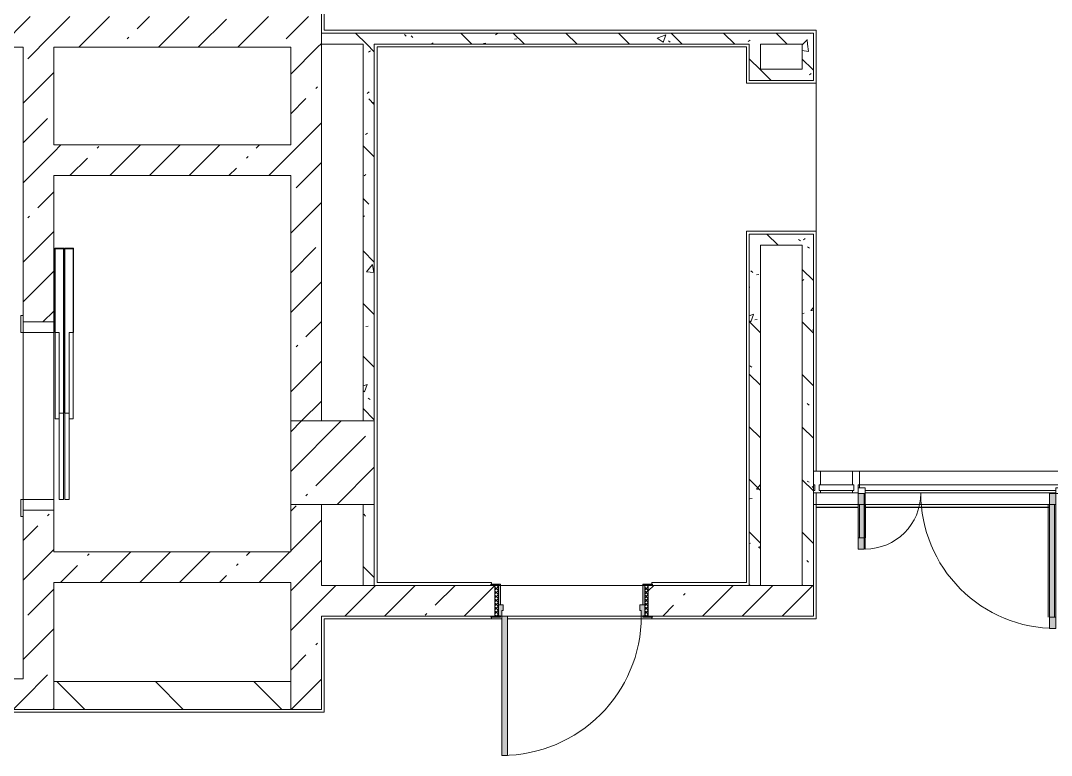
# Model space of a CAD drawing. Header units: millimetres. Extents: x -4005 to 195566, y -8553 to 29000.
# Drawn here: x 100916 to 108310, y 9900 to 15172 of the extents above; entities that cross this region are included whole.
import ezdxf

# ---------------------------------------------------------------- set-up
doc = ezdxf.new("R2010")
doc.units = ezdxf.units.MM
for name, color, linetype, lineweight, true_color in [('A-DETL-GENF-10', 7, 'Continuous', 5, 0xe2e2e2), ('A-DETL-GENF-9', 7, 'Continuous', 5, 0xaaaaaa), ('A-DOOR-2', 7, 'Continuous', 5, 0xaaaaaa), ('A-DOOR-3', 7, 'Continuous', 5, 0xe2e2e2), ('A-DOOR-FRAM-2', 7, 'Continuous', 5, 0xe2e2e2), ('A-DOOR-FRAM-3', 7, 'Continuous', 5, 0xaaaaaa), ('A-FLOR-2', 7, 'Continuous', 5, 0xaaaaaa), ('I-WALL-8', 7, 'Continuous', 5, 0x787878)]:
    doc.layers.add(name, color=color, linetype=linetype, lineweight=lineweight, true_color=true_color)
for name, color, linetype, lineweight in [('A-GLAZ-CURT-2', 7, 'Continuous', 5), ('A-GLAZ-CWMG-2', 7, 'Continuous', 5), ('A-WALL', 7, 'Continuous', 9), ('I-WALL-6', 7, 'Continuous', 5), ('S-COLS-3', 7, 'Continuous', 5)]:
    doc.layers.add(name, color=color, linetype=linetype, lineweight=lineweight)
pattern_1 = [(45, (60693.44, 0), (-285.123, 285.123), []), (45, (60978.57, 0), (-285.123, 285.123), [504.031, -100.806, 16.764, -84.042])]
pattern_2 = [(135, (60693.44, 0), (-377.171, -377.171), [533.4, -88.9, 17.78, -88.9]), (135, (60693.44, 376.94), (-377.171, -377.171), []), (50, (60693.44, 0), (637.6445, -55.7866), [66.675, -733.425]), (355, (60693.44, 0), (-123.349, 668.699), [53.34, -586.74]), (100.451, (60746.6, -4.65), (514.299, 612.908), [56.665, -623.315]), (46.184, (60693.44, 177.8), (948.776, -147.15), [100.012, -1100.137]), (96.636, (60772.5, 165.5), (830.909, 865.997), [84.998, -934.973]), (351.184, (60693.4, 177.8), (830.918, 865.988), [80.01, -880.11]), (21, (60782.34, 133.35), (530.6506, -357.928), [66.675, -733.425]), (326, (60782.34, 133.35), (216.308, 644.6585), [53.34, -586.74]), (71.451, (60826.57, 103.5), (746.9596, 286.724), [56.665, -623.315]), (37.5, (60693.44, 0), (10.8105, 295.9426), [16.764, -562.864, 16.764, -578.866, -588.962]), (37.5, (60693.44, 0), (10.8105, 295.9426), [-1175.258, 16.764, -572.198]), (7.5, (60693.44, 0), (233.8692, 350.6318), [16.764, -322.834, 16.764, -549.529, -224.472]), (7.5, (60693.44, 0), (233.8692, 350.6318), [-905.891, 16.764, -207.708]), (327.5, (60495.2, 0), (474.5678, -20.0513), [16.764, -205.486, 16.764, -676.656, -920.115]), (327.5, (60495.2, 0), (474.5678, -20.0513), [-915.67, 16.764, -903.351]), (317.5, (60406.3, 0), (518.452, 88.9934), [16.764, -272.161, 16.764, -443.738, -653.415]), (317.5, (60406.3, 0), (518.452, 88.9934), [-749.427, 16.764, -636.651])]

# ---------------------------------------------------------------- blocks, each defined once
blk = doc.blocks.new('110_Дверь_СКБ_1Ст_Внутренняя1 - Д-11 1100x2100h_кладовые _все__ коридор _между помещениями блока столовой__ моечные _все_-32089417-1_4_1_птичка')
at = {"layer": 'A-DOOR-2'}
h = blk.add_hatch(dxfattribs=at)
h.set_pattern_fill('FP_43', color=256, style=0, pattern_type=2)
h.set_pattern_definition([(135, (1751.41, 174.685), (-14.14214, -14.14214), []), (225, (1751.41, 174.685), (14.14214, -14.14214), [])])
h.paths.add_polyline_path([(537.5, 110), (537.5, -110), (562.5, -110), (562.5, 110)])
at = {"layer": 'A-DOOR-3'}
h = blk.add_hatch(color=256, dxfattribs=at)
h.paths.add_polyline_path([(537.5, 110), (512.5, 110), (512.5, 70), (502.5, 70), (502.5, 30), (537.5, 30), (537.5, 104.3)])
h.paths.add_polyline_path([(-487.5, 110), (-512.5, 110), (-512.5, 30), (-477.5, 30), (-477.5, 70), (-487.5, 70)])
at = {"layer": 'A-DOOR-FRAM-2'}
for points in [[(512.5, 1110), (472.5, 1110), (472.5, 110), (512.5, 110), (512.5, 1030.8)], [(-567.5, 118), (-562.5, 110), (-497.5, 115.3), (-497.5, 118), (-562.5, 118)], [(587.5, 118), (522.5, 118), (522.5, 110), (592.5, 110), (592.5, 118)], [(-512.5, 30), (-512.5, -110), (-497.5, -110), (-497.5, 30)], [(522.5, 30), (522.5, -110), (537.5, -110), (537.5, 30)], [(-567.5, -110), (-562.5, -118), (-497.5, -118), (-497.5, -110), (-562.5, -110)], [(537.5, -110), (522.5, -115.3), (522.5, -118), (592.5, -118), (587.5, -110), (562.5, -110)]]:
    blk.add_hatch(color=256, dxfattribs=at).paths.add_polyline_path(points)
at = {"layer": 'A-DOOR-FRAM-3'}
h = blk.add_hatch(dxfattribs=at)
h.set_pattern_fill('FP_44', color=256, style=0, pattern_type=2)
h.set_pattern_definition([(45, (-371.384, 174.685), (-14.1421, 14.1421), []), (135, (-371.384, 174.685), (-14.1421, -14.1421), [])])
h.paths.add_polyline_path([(-537.5, 110), (-537.5, -110), (-512.5, -110), (-512.5, 110)])
at = {"layer": 'A-DOOR-2'}
for p, q in [((512.5, 1110), (472.5, 1110)), ((472.5, 1110), (472.5, 110)), ((512.5, 110), (512.5, 1110)), ((472.5, 110), (512.5, 110))]:
    blk.add_line(p, q, dxfattribs=at)
blk.add_arc((512.5, 110), 1000, 90, 180, dxfattribs=at)
at = {"layer": 'A-DOOR-FRAM-3'}
for p, q in [((-497.5, 118), (-567.5, 118)), ((-567.5, 118), (-567.5, 110)), ((-567.5, 110), (-497.5, 110)), ((-512.5, 110), (-537.5, 110)), ((-537.5, 110), (-537.5, -110)), ((-487.5, 110), (-512.5, 110)), ((-512.5, 110), (-512.5, 30)), ((-512.5, -110), (-512.5, 110)), ((-497.5, 110), (-512.5, 110)), ((-512.5, 110), (-512.5, 109)), ((-512.5, 109), (-497.5, 109)), ((-497.5, 110), (-497.5, 118)), ((-497.5, 109), (-497.5, 110)), ((-487.5, 70), (-487.5, 110)), ((512.5, 110), (512.5, 70)), ((537.5, 110), (512.5, 110)), ((592.5, 118), (522.5, 118)), ((522.5, 118), (522.5, 110)), ((537.5, 110), (522.5, 110)), ((522.5, 110), (522.5, 109)), ((522.5, 110), (592.5, 110)), ((522.5, 109), (537.5, 109)), ((537.5, 30), (537.5, 110)), ((562.5, 110), (537.5, 110)), ((537.5, 110), (537.5, -110)), ((537.5, 109), (537.5, 110)), ((562.5, -110), (562.5, 110)), ((592.5, 110), (592.5, 118)), ((-512.5, 30), (-477.5, 30)), ((-497.5, 30), (-512.5, 30)), ((-512.5, 30), (-512.5, -110)), ((-497.5, -110), (-497.5, 30)), ((-477.5, 70), (-487.5, 70)), ((-477.5, 30), (-477.5, 70)), ((512.5, 70), (502.5, 70)), ((502.5, 70), (502.5, 30)), ((502.5, 30), (537.5, 30)), ((537.5, 30), (522.5, 30)), ((522.5, 30), (522.5, -110)), ((537.5, -110), (537.5, 30)), ((-497.5, -110), (-567.5, -110)), ((-567.5, -110), (-567.5, -118)), ((-567.5, -118), (-497.5, -118)), ((-537.5, -110), (-512.5, -110)), ((-512.5, -110), (-497.5, -110)), ((-497.5, -118), (-497.5, -110)), ((522.5, -110), (537.5, -110)), ((592.5, -110), (522.5, -110)), ((522.5, -110), (522.5, -118)), ((522.5, -118), (592.5, -118)), ((537.5, -110), (562.5, -110)), ((592.5, -118), (592.5, -110))]:
    blk.add_line(p, q, dxfattribs=at)
blk = doc.blocks.new('DOR_Дверь лифта - 1350х2050h-V220-1_4_1_птичка')
at = {"layer": 'A-DOOR-2'}
for p, q in [((-600, 125), (-720, 125)), ((-720, 125), (-720, 110)), ((-720, 110), (-600, 110)), ((-675, 110), (-675, -110)), ((-600, 110), (-675, 110)), ((-600, 110), (-600, 125)), ((600, 110), (-600, 110)), ((-600, 110), (-600, -110)), ((720, 125), (600, 125)), ((600, 125), (600, 110)), ((600, -110), (600, 110)), ((675, 110), (600, 110)), ((600, 110), (720, 110)), ((675, -110), (675, 110)), ((720, 110), (720, 125)), ((-675, -110), (-600, -110)), ((-600, -110), (600, -110)), ((-20, -120), (-20, -150)), ((600, -120), (-20, -120)), ((600, -110), (675, -110)), ((600, -150), (600, -120)), ((-600, -150), (-600, -180)), ((20, -150), (-600, -150)), ((-600, -180), (20, -180)), ((-600, -190), (-600, -220)), ((20, -190), (-600, -190)), ((-600, -220), (20, -220)), ((-20, -150), (600, -150)), ((-20, -220), (-20, -250)), ((600, -220), (-20, -220)), ((20, -180), (20, -150)), ((20, -220), (20, -190)), ((600, -250), (600, -220)), ((-20, -250), (600, -250))]:
    blk.add_line(p, q, dxfattribs=at)
at = {"layer": 'A-DOOR-FRAM-3'}
for p, q in [((600, -117), (600, -120)), ((1203, -117), (600, -117)), ((600, -120), (1200, -120)), ((1200, -120), (1200, -180)), ((1203, -183), (1203, -117)), ((1200, -180), (20, -180)), ((20, -180), (20, -183)), ((20, -183), (1203, -183)), ((1203, -187), (20, -187)), ((20, -187), (20, -190)), ((20, -190), (1200, -190)), ((1200, -190), (1200, -250)), ((1203, -253), (1203, -187)), ((600, -250), (600, -253)), ((1200, -250), (600, -250)), ((600, -253), (1203, -253))]:
    blk.add_line(p, q, dxfattribs=at)
blk = doc.blocks.new('Прямоугольный импост - Импост структурный с накладкой - 160мм Темный-32467808-1_4_1_птичка')
at = {"layer": 'A-GLAZ-CWMG-2'}
for p, q in [((-50, 40), (-50, 140)), ((-50, 140), (0, 140)), ((0, 140), (0, 40)), ((-40, 40), (-50, 40)), ((-50, -17), (-50, 0)), ((-50, 0), (-40, 0)), ((-40, 0), (-40, 40)), ((-10, 40), (-10, 0)), ((0, 40), (-10, 40)), ((-10, 0), (0, 0)), ((0, 0), (0, -17)), ((0, -17), (-50, -17))]:
    blk.add_line(p, q, dxfattribs=at)
blk = doc.blocks.new('Системная панель - Стекло - 40мм-32785804-1_4_1_птичка')
at = {"layer": 'A-GLAZ-CURT-2'}
for p, q in [((125, 0), (-125, 0)), ((-125, 0), (-125, -40)), ((125, -40), (125, 0)), ((-125, -40), (125, -40))]:
    blk.add_line(p, q, dxfattribs=at)
blk = doc.blocks.new('Дверь_Витражная_остекление_ - В-9-32786634-1_4_1_птичка')
at = {"layer": 'A-DETL-GENF-10'}
for points in [[(-639.5, 989), (-684.5, 989), (-684.5, 20), (-639.5, 20), (-639.5, 920)], [(689.5, 420), (689.5, 20), (734.5, 20), (734.5, 420)]]:
    blk.add_hatch(color=256, dxfattribs=at).paths.add_polyline_path(points)
at = {"layer": 'A-DETL-GENF-9'}
for p, q in [((-684.5, 989), (-639.5, 989)), ((-684.5, 989), (-684.5, 20)), ((-639.5, 989), (-684.5, 989)), ((-684.5, 989), (-684.5, 20)), ((-639.5, 989), (-639.5, 20)), ((-639.5, 20), (-639.5, 989)), ((-684.5, 909), (-639.5, 909)), ((-674.5, 909), (-674.5, 100)), ((-630.5, 909), (-630.5, 100)), ((734.5, 420), (689.5, 420)), ((689.5, 420), (689.5, 20)), ((734.5, 420), (689.5, 420)), ((689.5, 420), (689.5, 20)), ((734.5, 420), (734.5, 20)), ((734.5, 20), (734.5, 420)), ((680.5, 340), (680.5, 100)), ((734.5, 340), (689.5, 340)), ((724.5, 340), (724.5, 100)), ((-684.5, 100), (-639.5, 100)), ((734.5, 100), (689.5, 100)), ((-639.5, 20), (-684.5, 20)), ((-684.5, 20), (-639.5, 20))]:
    blk.add_line(p, q, dxfattribs=at)
at = {"layer": 'A-DOOR-2'}
for p, q in [((-684.5, 989), (-684.5, 20)), ((684.5, 420), (684.5, 20)), ((-684.5, 20), (-734.5, 20)), ((-734.5, 20), (-734.5, -20)), ((-684.5, -20), (-684.5, 20)), ((734.5, 20), (684.5, 20)), ((684.5, 20), (684.5, -20)), ((734.5, -20), (734.5, 20)), ((-734.5, -20), (-684.5, -20)), ((684.5, -20), (734.5, -20))]:
    blk.add_line(p, q, dxfattribs=at)
for centre, radius, start, end in [((-684.5, 20), 969, 360, 90), ((684.5, 20), 400, 90, 180)]:
    blk.add_arc(centre, radius, start, end, dxfattribs=at)
blk = doc.blocks.new('Прямоугольный импост - Импост структурный с накладкой - 160мм Темный-32786259-1_4_1_птичка')
at = {"layer": 'A-GLAZ-CWMG-2'}
for p, q in [((46240, 11940), (47689, 11940)), ((46240, 11820), (46240, 11840)), ((46240, 11840), (47689, 11840)), ((47689, 11840), (47689, 11820)), ((46280, 11800), (47649, 11800)), ((46280, 11783), (47649, 11783))]:
    blk.add_line(p, q, dxfattribs=at)
blk = doc.blocks.new('Прямоугольный импост - Импост структурный с накладкой - 160мм Темный-32785802-1_4_1_птичка')
at = {"layer": 'A-GLAZ-CWMG-2'}
for p, q in [((45960, 11940), (46190, 11940)), ((45960, 11783), (46190, 11783))]:
    blk.add_line(p, q, dxfattribs=at)
blk = doc.blocks.new('Прямоугольный импост - Импост структурный с накладкой - 160мм Темный-V247-1_4_1_птичка')
at = {"layer": 'A-GLAZ-CWMG-2'}
for p, q in [((-25, 40), (-25, 140)), ((-25, 140), (25, 140)), ((25, 140), (25, 40)), ((-15, 40), (-25, 40)), ((-15, 20), (-15, 40)), ((15, 40), (15, 0)), ((25, 40), (15, 40)), ((15, 0), (25, 0)), ((25, 0), (25, -17)), ((25, -17), (-15, -17))]:
    blk.add_line(p, q, dxfattribs=at)

msp = doc.modelspace()

# ---------------------------------------------------------------- hatches: boundary and pattern name
at = {"layer": 'I-WALL-6'}
h = msp.add_hatch(dxfattribs=at)
h.set_pattern_fill('FP_153', color=256, style=0, pattern_type=2)
h.set_pattern_definition(pattern_1)
h.paths.add_polyline_path([(99453.4, 14980), (103073.4, 14980), (103073.4, 15200), (99453.4, 15200)])
h = msp.add_hatch(dxfattribs=at)
h.set_pattern_fill('FP_153', color=256, style=0, pattern_type=2)
h.set_pattern_definition(pattern_1)
h.paths.add_polyline_path([(100933.4, 14280), (101153.4, 14280), (101153.4, 14980), (100933.4, 14979.6), (100933.4, 14918.1)])
h = msp.add_hatch(dxfattribs=at)
h.set_pattern_fill('FP_153', color=256, style=0, pattern_type=2)
h.set_pattern_definition(pattern_1)
h.paths.add_polyline_path([(103073.4, 12300), (103073.4, 14980), (102853.4, 14980), (102853.4, 12300)])
h = msp.add_hatch(dxfattribs=at)
h.set_pattern_fill('FP_153', color=256, style=0, pattern_type=2)
h.set_pattern_definition(pattern_1)
h.paths.add_polyline_path([(101002.7, 10230), (101153.4, 10230), (101153.4, 11660), (100933.4, 11660), (100933.4, 10230)])
h.paths.add_polyline_path([(100933.4, 13010), (101153.4, 13010), (101153.4, 14280), (100933.4, 14280), (100933.4, 13550)])
h = msp.add_hatch(dxfattribs=at)
h.set_pattern_fill('FP_153', color=256, style=0, pattern_type=2)
h.set_pattern_definition(pattern_1)
h.paths.add_polyline_path([(101604.9, 14060), (102853.4, 14060), (102853.4, 14280), (101153.4, 14280), (101153.4, 14060)])
h = msp.add_hatch(dxfattribs=at)
h.set_pattern_fill('FP_153', color=256, style=0, pattern_type=2)
h.set_pattern_definition(pattern_1)
h.paths.add_polyline_path([(103073.4, 10230), (103073.4, 11700), (102853.4, 11700), (102853.4, 10230)])
h = msp.add_hatch(dxfattribs=at)
h.set_pattern_fill('FP_153', color=256, style=0, pattern_type=2)
h.set_pattern_definition(pattern_1)
h.paths.add_polyline_path([(101153.4, 11140), (102853.4, 11140), (102853.4, 11360), (101153.4, 11360), (101153.4, 11188.5)])
h = msp.add_hatch(dxfattribs=at)
h.set_pattern_fill('FP_153', color=256, style=0, pattern_type=2)
h.set_pattern_definition(pattern_1)
h.paths.add_polyline_path([(106123.4, 10900), (106603.4, 10900), (106603.4, 11120), (105418.4, 11120), (105418.4, 10900), (105903.8, 10900)])
h.paths.add_polyline_path([(103806.2, 10900), (104318.4, 10900), (104318.4, 11120), (103073.4, 11120), (103073.4, 10900), (103473.4, 10900)])
h = msp.add_hatch(dxfattribs=at)
h.set_pattern_fill('FP_153', color=256, style=0, pattern_type=2)
h.set_pattern_definition(pattern_1)
h.paths.add_polyline_path([(99611, 10230), (100933.4, 10230), (100933.4, 10450), (99453.4, 10450), (99453.4, 10230), (99473.4, 10230)])
h = msp.add_hatch(dxfattribs=at)
h.set_pattern_fill('FP_171', color=256, style=0, pattern_type=2)
h.set_pattern_definition([(135, (60693.44, 0), (-353.5534, -353.5534), [])])
h.paths.add_polyline_path([(101708.6, 10230), (102853.4, 10230), (102853.4, 10430), (101153.4, 10430), (101153.4, 10230)])
at = {"layer": 'I-WALL-8'}
h = msp.add_hatch(dxfattribs=at)
h.set_pattern_fill('FP_179', color=256, style=0, pattern_type=2)
h.set_pattern_definition(pattern_2)
h.paths.add_polyline_path([(103806.2, 15002.5), (106603.4, 15002.5), (106598, 15082.5), (103073.4, 15082.5), (103073.4, 15002.5), (103473.4, 15002.5)])
h = msp.add_hatch(dxfattribs=at)
h.set_pattern_fill('FP_179', color=256, style=0, pattern_type=2)
h.set_pattern_definition(pattern_2)
h.paths.add_polyline_path([(103453.4, 11120), (103453.4, 11700), (103373.4, 11700), (103373.4, 11120)])
h.paths.add_polyline_path([(103373.4, 12300), (103453.4, 12300), (103453.4, 15002.5), (103373.4, 15002.5), (103373.4, 12570.4)])
h = msp.add_hatch(dxfattribs=at)
h.set_pattern_fill('FP_179', color=256, style=0, pattern_type=2)
h.set_pattern_definition(pattern_2)
h.paths.add_polyline_path([(106143.4, 14742.5), (106223.4, 14742.5), (106223.4, 15002.5), (106143.4, 15002.5), (106143.4, 14822.5)])
h = msp.add_hatch(dxfattribs=at)
h.set_pattern_fill('FP_179', color=256, style=0, pattern_type=2)
h.set_pattern_definition(pattern_2)
h.paths.add_polyline_path([(106603.4, 14822.5), (106603.4, 15002.5), (106523.4, 15002.5), (106523.4, 14822.5)])
h = msp.add_hatch(dxfattribs=at)
h.set_pattern_fill('FP_179', color=256, style=0, pattern_type=2)
h.set_pattern_definition(pattern_2)
h.paths.add_polyline_path([(106603.4, 14742.5), (106603.4, 14822.5), (106223.4, 14822.5), (106223.4, 14742.5)])
h = msp.add_hatch(dxfattribs=at)
h.set_pattern_fill('FP_179', color=256, style=0, pattern_type=2)
h.set_pattern_definition(pattern_2)
h.paths.add_polyline_path([(106143.4, 13560), (106523.4, 13560), (106523.4, 13640), (106143.4, 13640)])
h = msp.add_hatch(dxfattribs=at)
h.set_pattern_fill('FP_179', color=256, style=0, pattern_type=2)
h.set_pattern_definition(pattern_2)
h.paths.add_polyline_path([(106603.4, 11120), (106603.4, 13640), (106523.4, 13640), (106523.4, 11120)])
h = msp.add_hatch(dxfattribs=at)
h.set_pattern_fill('FP_179', color=256, style=0, pattern_type=2)
h.set_pattern_definition(pattern_2)
h.paths.add_polyline_path([(106223.4, 11120), (106223.4, 13560), (106143.4, 13560), (106143.4, 11120)])
at = {"layer": 'S-COLS-3'}
h = msp.add_hatch(dxfattribs=at)
h.set_pattern_fill('FP_153', color=256, style=0, pattern_type=2)
h.set_pattern_definition(pattern_1)
h.paths.add_polyline_path([(103073.4, 11700), (103453.4, 11700), (103453.4, 12300), (102853.4, 12300), (102853.4, 11700)])

# ---------------------------------------------------------------- linework, layer by layer
at = {"layer": 'A-FLOR-2'}
for p, q in [((103093.4, 16680), (103093.4, 15102.5)), ((103093.4, 15102.5), (106623.4, 15102.5)), ((106623.4, 15102.5), (106623.4, 11940)), ((103473.4, 14982.5), (103473.4, 11140)), ((106123.4, 14982.5), (103473.4, 14982.5)), ((106123.4, 14723.6), (106123.4, 14982.5)), ((106623.4, 14723.6), (106123.4, 14723.6)), ((106123.4, 11140), (106123.4, 13660)), ((106123.4, 13660), (106623.4, 13660)), ((106623.4, 11783), (106623.4, 11679)), ((106923.4, 11680), (106623.4, 11680)), ((106623.4, 11680), (106623.4, 10880)), ((106623.4, 11679), (106923.4, 11679)), ((108297.4, 11680), (106968.4, 11680)), ((106968.4, 11679), (108297.4, 11679)), ((103473.4, 11140), (104293.4, 11140)), ((104293.4, 11140), (104293.4, 11128)), ((105443.4, 11128), (105443.4, 11140)), ((105443.4, 11140), (106123.4, 11140)), ((104368.4, 10880), (103093.4, 10880)), ((103093.4, 10880), (103093.4, 10210)), ((104293.4, 10892), (104293.4, 10880)), ((104293.4, 10880), (104368.4, 10880)), ((104408.4, 10880), (105443.4, 10880)), ((106623.4, 10880), (104408.4, 10880)), ((105443.4, 10880), (105443.4, 10892)), ((103093.4, 10210), (99433.4, 10210))]:
    msp.add_line(p, q, dxfattribs=at)
at = {"layer": 'A-WALL'}
for p, q in [((103373.4, 11120), (103453.4, 11120)), ((106143.4, 11120), (106223.4, 11120)), ((106523.4, 11120), (106603.4, 11120)), ((101153.4, 10430), (101153.4, 10230)), ((102853.4, 10230), (102853.4, 10430))]:
    msp.add_line(p, q, dxfattribs=at)
at = {"layer": 'I-WALL-6'}
for p, q in [((103073.4, 12300), (103073.4, 16700)), ((106603.4, 15082.5), (103073.4, 15082.5)), ((103073.4, 15082.5), (103073.4, 15002.5)), ((106603.4, 14742.5), (106603.4, 15082.5)), ((99453.4, 14980), (100933.4, 14980)), ((100933.4, 14980), (100933.4, 13010)), ((101153.4, 14980), (102853.4, 14980)), ((101153.4, 14280), (101153.4, 14980)), ((102853.4, 14980), (102853.4, 14280)), ((103073.4, 15002.5), (103373.4, 15002.5)), ((103373.4, 15002.5), (103373.4, 12300)), ((103453.4, 15002.5), (106143.4, 15002.5)), ((103453.4, 12300), (103453.4, 15002.5)), ((106143.4, 15002.5), (106143.4, 14742.5)), ((106223.4, 15002.5), (106523.4, 15002.5)), ((106223.4, 14822.5), (106223.4, 15002.5)), ((106523.4, 15002.5), (106523.4, 14822.5)), ((106523.4, 14822.5), (106223.4, 14822.5)), ((106143.4, 14742.5), (106603.4, 14742.5)), ((102853.4, 14280), (101153.4, 14280)), ((101153.4, 13010), (101153.4, 14060)), ((101153.4, 14060), (102853.4, 14060)), ((102853.4, 14060), (102853.4, 12300)), ((106603.4, 13640), (106143.4, 13640)), ((106143.4, 13640), (106143.4, 11120)), ((106603.4, 10900), (106603.4, 13640)), ((106223.4, 13560), (106523.4, 13560)), ((106223.4, 11120), (106223.4, 13560)), ((106523.4, 13560), (106523.4, 11120)), ((100933.4, 13010), (101153.4, 13010)), ((102853.4, 12300), (103073.4, 12300)), ((103373.4, 12300), (103453.4, 12300)), ((102853.4, 11700), (102853.4, 11360)), ((103073.4, 11700), (102853.4, 11700)), ((103073.4, 11120), (103073.4, 11700)), ((103373.4, 11700), (103373.4, 11120)), ((103453.4, 11700), (103373.4, 11700)), ((103453.4, 11120), (103453.4, 11700)), ((106923.4, 11700), (106603.4, 11700)), ((108297.4, 11700), (106968.4, 11700)), ((100933.4, 11660), (100933.4, 10450)), ((101153.4, 11660), (100933.4, 11660)), ((101153.4, 11360), (101153.4, 11660)), ((102853.4, 11360), (101153.4, 11360)), ((101153.4, 11140), (102853.4, 11140)), ((101153.4, 10430), (101153.4, 11140)), ((102853.4, 11140), (102853.4, 10430)), ((103373.4, 11120), (103073.4, 11120)), ((104288.4, 11120), (103453.4, 11120)), ((104358.4, 11120), (105378.4, 11120)), ((106143.4, 11120), (105448.4, 11120)), ((106523.4, 11120), (106223.4, 11120)), ((103073.4, 10230), (103073.4, 10900)), ((103073.4, 10900), (104288.4, 10900)), ((105368.4, 10900), (104408.4, 10900)), ((105448.4, 10900), (106603.4, 10900)), ((100933.4, 10450), (99453.4, 10450)), ((102853.4, 10430), (101153.4, 10430)), ((99453.4, 10230), (103073.4, 10230))]:
    msp.add_line(p, q, dxfattribs=at)
at = {"layer": 'S-COLS-3'}
for p, q in [((103373.4, 12300), (102853.4, 12300)), ((102853.4, 12300), (102853.4, 11700)), ((103453.4, 12300), (103373.4, 12300)), ((103453.4, 11700), (103453.4, 12300)), ((102853.4, 11700), (103373.4, 11700)), ((103373.4, 11700), (103453.4, 11700))]:
    msp.add_line(p, q, dxfattribs=at)

# ---------------------------------------------------------------- block references
at = {"layer": 'A-DOOR-2'}
for name, p, rotation in [('DOR_Дверь лифта - 1350х2050h-V220-1_4_1_птичка', (101043.4, 12335), 90), ('Дверь_Витражная_остекление_ - В-9-32786634-1_4_1_птичка', (107657.9, 11800), 180), ('110_Дверь_СКБ_1Ст_Внутренняя1 - Д-11 1100x2100h_кладовые _все__ коридор _между помещениями блока столовой__ моечные _все_-32089417-1_4_1_птичка', (104880.9, 11010), 180)]:
    msp.add_blockref(name, p, dxfattribs=dict(at, rotation=rotation))
at = {"layer": 'A-GLAZ-CURT-2', "rotation": 180}
msp.add_blockref('Системная панель - Стекло - 40мм-32785804-1_4_1_птичка', (106768.4, 11800), dxfattribs=at)
at = {"layer": 'A-GLAZ-CWMG-2', "extrusion": (0, 0, -1)}
for name, p in [('Прямоугольный импост - Импост структурный с накладкой - 160мм Темный-32467808-1_4_1_птичка', (-106603.4, 11800)), ('Прямоугольный импост - Импост структурный с накладкой - 160мм Темный-V247-1_4_1_птичка', (-106908.4, 11800))]:
    msp.add_blockref(name, p, dxfattribs=at)
at = {"layer": 'A-GLAZ-CWMG-2'}
for name in ['Прямоугольный импост - Импост структурный с накладкой - 160мм Темный-32785802-1_4_1_птичка', 'Прямоугольный импост - Импост структурный с накладкой - 160мм Темный-32786259-1_4_1_птичка']:
    msp.add_blockref(name, (60693.4, 0), dxfattribs=at)

doc.saveas('drawing.dxf')
